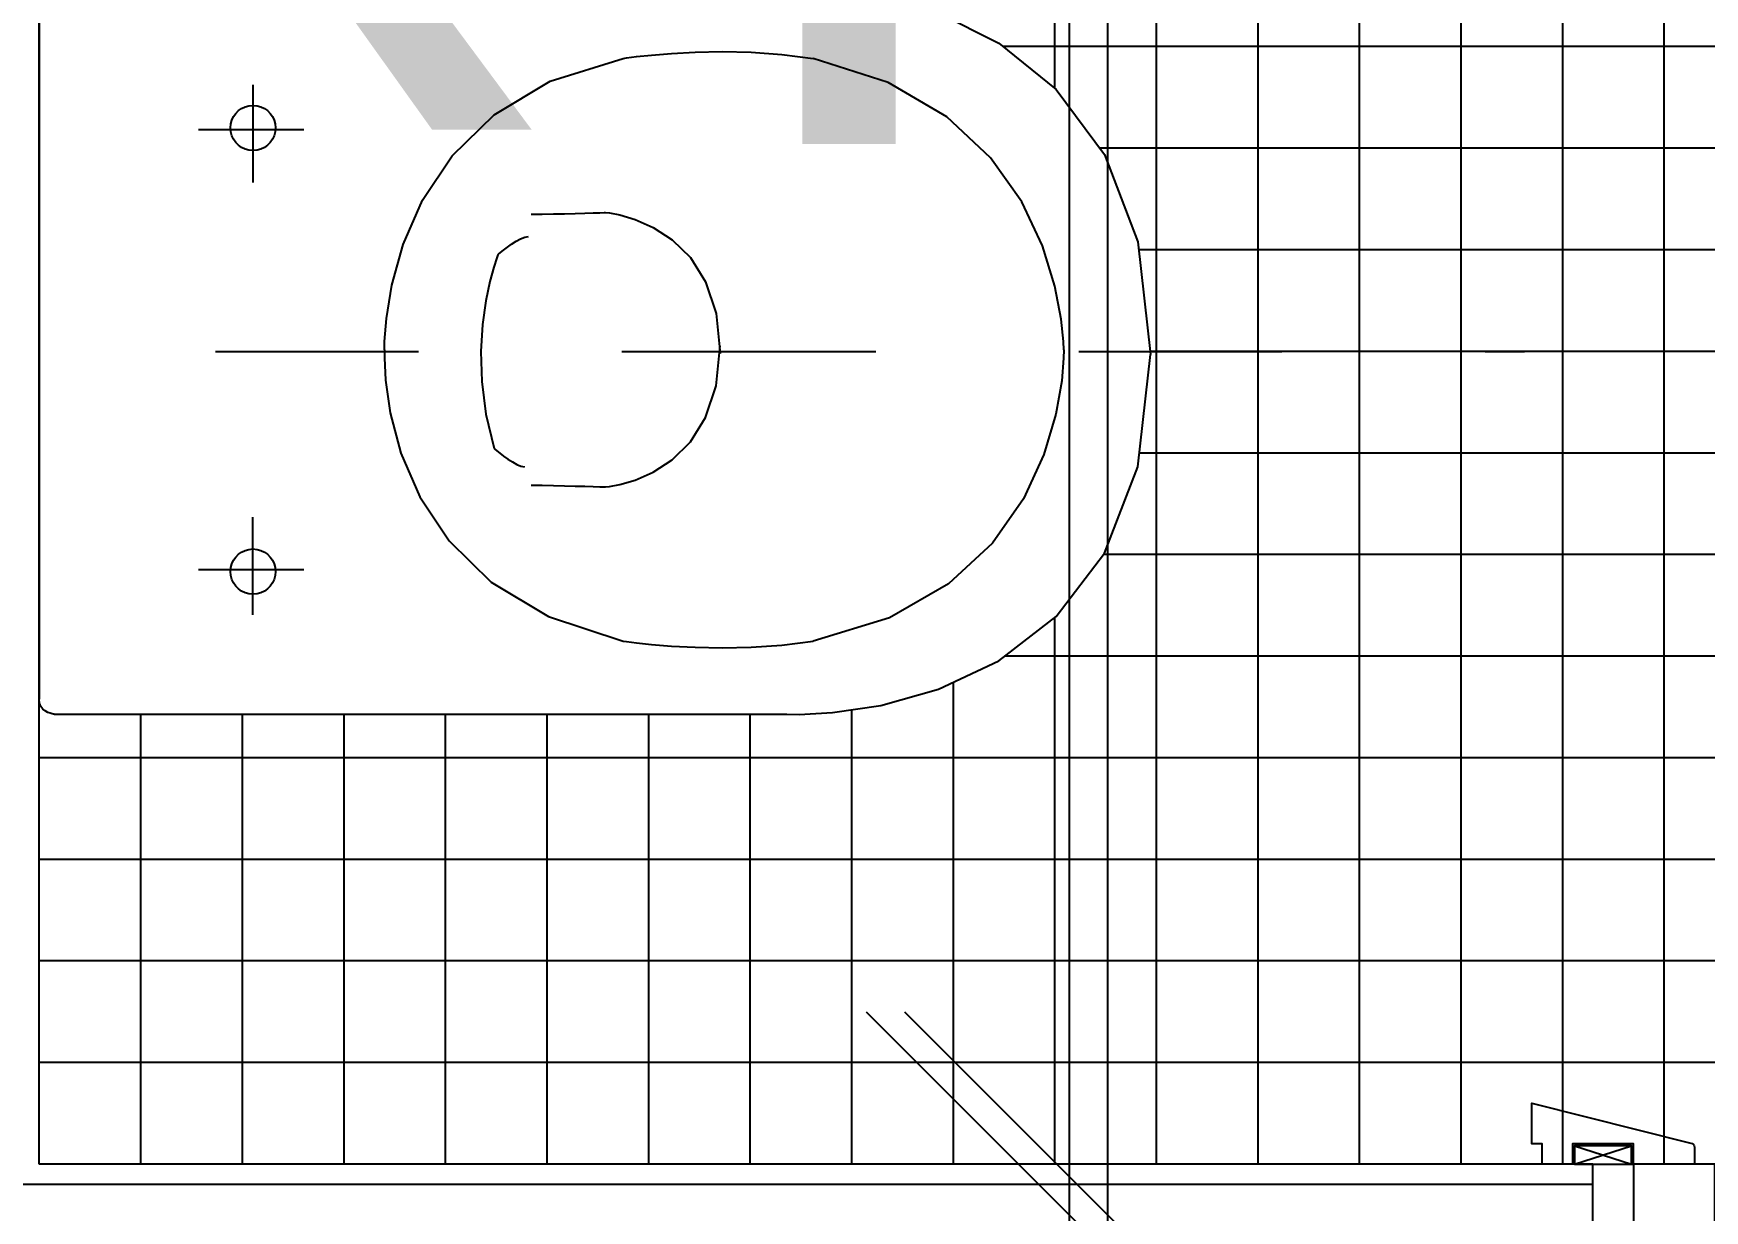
# Model space of a CAD drawing. Extents: x -1.8 to 45.6, y -22.6 to 61.5.
# Drawn here: x 39.141 to 39.963, y 16.427 to 17.007 of the extents above; entities that cross this region are included whole.
import ezdxf

# ---------------------------------------------------------------- set-up
doc = ezdxf.new("R2010")
doc.units = 0
doc.header["$MEASUREMENT"] = 0
doc.linetypes.add('CENTER', pattern=[2, 1.25, -0.25, 0.25, -0.25])
doc.linetypes.add('DASHDOTX2', pattern=[50.8, 25.4, -12.7, 0, -12.7])
doc.layers.get('0').update_dxf_attribs({"linetype": 'CONTINUOUS'})
for name, color, linetype in [('A-AXIS-SANITARY', 10, 'DASHDOTX2'), ('a-dim', 3, 'CONTINUOUS'), ('A-DOORS', 1, 'CONTINUOUS'), ('A-PROJ-TIL-BATH', 8, 'CONTINUOUS'), ('A-SECT-TILE', 12, 'CONTINUOUS')]:
    doc.layers.add(name, color=color, linetype=linetype)
doc.styles.add('A100-STEXT', font='arial.ttf', dxfattribs={"height": 0.25})

# ---------------------------------------------------------------- blocks, each defined once
blk = doc.blocks.new('_OBLIQUE')
at = {"color": 0, "linetype": 'ByBlock'}
blk.add_line((-0.5, -0.5), (0.5, 0.5), dxfattribs=at)

msp = doc.modelspace()

# ---------------------------------------------------------------- linework, layer by layer
for points in [[(39.51148, 17.03141, 0), (39.51762, 17.03129, 0), (39.53407, 17.02986, 0), (39.5579, 17.02551, 0), (39.58615, 17.01665, 0), (39.61587, 17.00167, 0), (39.64411, 16.97897, 0), (39.66794, 16.94694, 0), (39.6844, 16.90397, 0), (39.69054, 16.84848, 0)], [(39.51148, 17.03141, 0), (39.51762, 17.03129, 0), (39.53407, 17.02986, 0), (39.5579, 17.02551, 0), (39.58615, 17.01665, 0), (39.61587, 17.00167, 0), (39.64411, 16.97897, 0), (39.66794, 16.94694, 0), (39.6844, 16.90397, 0), (39.69054, 16.84848, 0)], [(39.14337, 17.02401, 0), (39.14337, 17.01217, 0), (39.14337, 16.98044, 0), (39.14337, 16.93451, 0), (39.14337, 16.88006, 0), (39.14337, 16.82276, 0), (39.14337, 16.7683, 0), (39.14337, 16.72237, 0), (39.14337, 16.69065, 0), (39.14337, 16.67881, 0)], [(39.14337, 17.02401, 0), (39.14337, 17.01217, 0), (39.14337, 16.98044, 0), (39.14337, 16.93451, 0), (39.14337, 16.88006, 0), (39.14337, 16.82276, 0), (39.14337, 16.7683, 0), (39.14337, 16.72237, 0), (39.14337, 16.69065, 0), (39.14337, 16.67881, 0)], [(39.31348, 16.85084, 0), (39.31353, 16.85496, 0), (39.31437, 16.86616, 0), (39.31707, 16.88266, 0), (39.32266, 16.9027, 0), (39.33221, 16.92451, 0), (39.34676, 16.94634, 0), (39.36738, 16.96642, 0), (39.3951, 16.98297, 0), (39.43098, 16.99425, 0)], [(39.31348, 16.85084, 0), (39.31353, 16.85496, 0), (39.31437, 16.86616, 0), (39.31707, 16.88266, 0), (39.32266, 16.9027, 0), (39.33221, 16.92451, 0), (39.34676, 16.94634, 0), (39.36738, 16.96642, 0), (39.3951, 16.98297, 0), (39.43098, 16.99425, 0)], [(39.43098, 16.99425, 0), (39.43267, 16.99449, 0), (39.43745, 16.9951, 0), (39.44493, 16.99589, 0), (39.45472, 16.99668, 0), (39.46642, 16.99729, 0), (39.47964, 16.99754, 0), (39.49398, 16.99723, 0), (39.50904, 16.9962, 0), (39.52443, 16.99425, 0)], [(39.43098, 16.99425, 0), (39.43267, 16.99449, 0), (39.43745, 16.9951, 0), (39.44493, 16.99589, 0), (39.45472, 16.99668, 0), (39.46642, 16.99729, 0), (39.47964, 16.99754, 0), (39.49398, 16.99723, 0), (39.50904, 16.9962, 0), (39.52443, 16.99425, 0)], [(39.64787, 16.85083, 0), (39.64774, 16.85488, 0), (39.64664, 16.86588, 0), (39.64355, 16.88214, 0), (39.6374, 16.90194, 0), (39.62716, 16.92357, 0), (39.61179, 16.94533, 0), (39.59024, 16.9655, 0), (39.56147, 16.98237, 0), (39.52443, 16.99425, 0)], [(39.64787, 16.85083, 0), (39.64774, 16.85488, 0), (39.64664, 16.86588, 0), (39.64355, 16.88214, 0), (39.6374, 16.90194, 0), (39.62716, 16.92357, 0), (39.61179, 16.94533, 0), (39.59024, 16.9655, 0), (39.56147, 16.98237, 0), (39.52443, 16.99425, 0)], [(39.24872, 16.98129, 0), (39.24872, 16.97964, 0), (39.24872, 16.97522, 0), (39.24872, 16.96882, 0), (39.24872, 16.96123, 0), (39.24872, 16.95325, 0), (39.24872, 16.94566, 0), (39.24872, 16.93925, 0), (39.24872, 16.93483, 0), (39.24872, 16.93318, 0)], [(39.24872, 16.98129, 0), (39.24872, 16.97964, 0), (39.24872, 16.97522, 0), (39.24872, 16.96882, 0), (39.24872, 16.96123, 0), (39.24872, 16.95325, 0), (39.24872, 16.94566, 0), (39.24872, 16.93925, 0), (39.24872, 16.93483, 0), (39.24872, 16.93318, 0)], [(39.23761, 16.96001, 0), (39.23779, 16.96201, 0), (39.23831, 16.96389, 0), (39.23913, 16.96562, 0), (39.24023, 16.96717, 0), (39.24156, 16.96851, 0), (39.24311, 16.9696, 0), (39.24484, 16.97042, 0), (39.24672, 16.97094, 0), (39.24872, 16.97112, 0), (39.24872, 16.97112, 0), (39.25071, 16.97094, 0), (39.25259, 16.97042, 0), (39.25432, 16.9696, 0), (39.25587, 16.96851, 0), (39.25721, 16.96717, 0), (39.2583, 16.96562, 0), (39.25913, 16.96389, 0), (39.25964, 16.96201, 0), (39.25982, 16.96001, 0), (39.25982, 16.96001, 0), (39.25964, 16.95802, 0), (39.25913, 16.95614, 0), (39.2583, 16.95441, 0), (39.25721, 16.95286, 0), (39.25587, 16.95152, 0), (39.25432, 16.95043, 0), (39.25259, 16.94961, 0), (39.25071, 16.94909, 0), (39.24872, 16.94891, 0), (39.24872, 16.94891, 0), (39.24672, 16.94909, 0), (39.24484, 16.94961, 0), (39.24311, 16.95043, 0), (39.24156, 16.95152, 0), (39.24023, 16.95286, 0), (39.23913, 16.95441, 0), (39.23831, 16.95614, 0), (39.23779, 16.95802, 0), (39.23761, 16.96001, 0)], [(39.23761, 16.96001, 0), (39.23779, 16.96201, 0), (39.23831, 16.96389, 0), (39.23913, 16.96562, 0), (39.24023, 16.96717, 0), (39.24156, 16.96851, 0), (39.24311, 16.9696, 0), (39.24484, 16.97042, 0), (39.24672, 16.97094, 0), (39.24872, 16.97112, 0), (39.24872, 16.97112, 0), (39.25071, 16.97094, 0), (39.25259, 16.97042, 0), (39.25432, 16.9696, 0), (39.25587, 16.96851, 0), (39.25721, 16.96717, 0), (39.2583, 16.96562, 0), (39.25913, 16.96389, 0), (39.25964, 16.96201, 0), (39.25982, 16.96001, 0), (39.25982, 16.96001, 0), (39.25964, 16.95802, 0), (39.25913, 16.95614, 0), (39.2583, 16.95441, 0), (39.25721, 16.95286, 0), (39.25587, 16.95152, 0), (39.25432, 16.95043, 0), (39.25259, 16.94961, 0), (39.25071, 16.94909, 0), (39.24872, 16.94891, 0), (39.24872, 16.94891, 0), (39.24672, 16.94909, 0), (39.24484, 16.94961, 0), (39.24311, 16.95043, 0), (39.24156, 16.95152, 0), (39.24023, 16.95286, 0), (39.23913, 16.95441, 0), (39.23831, 16.95614, 0), (39.23779, 16.95802, 0), (39.23761, 16.96001, 0)], [(39.2737, 16.95909, 0), (39.27192, 16.95909, 0), (39.26716, 16.95909, 0), (39.26027, 16.95909, 0), (39.25209, 16.95909, 0), (39.24349, 16.95909, 0), (39.23532, 16.95909, 0), (39.22842, 16.95909, 0), (39.22366, 16.95909, 0), (39.22189, 16.95909, 0)], [(39.2737, 16.95909, 0), (39.27192, 16.95909, 0), (39.26716, 16.95909, 0), (39.26027, 16.95909, 0), (39.25209, 16.95909, 0), (39.24349, 16.95909, 0), (39.23532, 16.95909, 0), (39.22842, 16.95909, 0), (39.22366, 16.95909, 0), (39.22189, 16.95909, 0)], [(39.38565, 16.91749, 0), (39.39105, 16.91756, 0), (39.39661, 16.91767, 0), (39.40213, 16.9178, 0), (39.40739, 16.91793, 0), (39.41217, 16.91806, 0), (39.41627, 16.91819, 0), (39.41946, 16.91829, 0), (39.42153, 16.91835, 0), (39.42227, 16.91838, 0), (39.42227, 16.91838, 0), (39.4242, 16.91816, 0), (39.42939, 16.91719, 0), (39.4369, 16.91499, 0), (39.4458, 16.91107, 0), (39.45517, 16.90496, 0), (39.46407, 16.89617, 0), (39.47158, 16.88424, 0), (39.47677, 16.86867, 0), (39.4787, 16.84899, 0)], [(39.38565, 16.91749, 0), (39.39105, 16.91756, 0), (39.39661, 16.91767, 0), (39.40213, 16.9178, 0), (39.40739, 16.91793, 0), (39.41217, 16.91806, 0), (39.41627, 16.91819, 0), (39.41946, 16.91829, 0), (39.42153, 16.91835, 0), (39.42227, 16.91838, 0), (39.42227, 16.91838, 0), (39.4242, 16.91816, 0), (39.42939, 16.91719, 0), (39.4369, 16.91499, 0), (39.4458, 16.91107, 0), (39.45517, 16.90496, 0), (39.46407, 16.89617, 0), (39.47158, 16.88424, 0), (39.47677, 16.86867, 0), (39.4787, 16.84899, 0)], [(39.3693, 16.89756, 0), (39.36965, 16.89787, 0), (39.37063, 16.8987, 0), (39.37211, 16.89989, 0), (39.37395, 16.90131, 0), (39.37604, 16.9028, 0), (39.37825, 16.90422, 0), (39.38045, 16.90542, 0), (39.38251, 16.90624, 0), (39.3843, 16.90655, 0)], [(39.3693, 16.89756, 0), (39.36965, 16.89787, 0), (39.37063, 16.8987, 0), (39.37211, 16.89989, 0), (39.37395, 16.90131, 0), (39.37604, 16.9028, 0), (39.37825, 16.90422, 0), (39.38045, 16.90542, 0), (39.38251, 16.90624, 0), (39.3843, 16.90655, 0)], [(39.3693, 16.89756, 0), (39.36872, 16.896, 0), (39.36725, 16.89151, 0), (39.36532, 16.88437, 0), (39.36335, 16.87488, 0), (39.36175, 16.86333, 0), (39.36094, 16.85, 0), (39.36134, 16.83519, 0), (39.36337, 16.81918, 0), (39.36745, 16.80227, 0)], [(39.3693, 16.89756, 0), (39.36872, 16.896, 0), (39.36725, 16.89151, 0), (39.36532, 16.88437, 0), (39.36335, 16.87488, 0), (39.36175, 16.86333, 0), (39.36094, 16.85, 0), (39.36134, 16.83519, 0), (39.36337, 16.81918, 0), (39.36745, 16.80227, 0)], [(39.31348, 16.85084, 0), (39.31342, 16.84682, 0), (39.31398, 16.83588, 0), (39.31631, 16.81971, 0), (39.32154, 16.80001, 0), (39.33081, 16.77844, 0), (39.34525, 16.75672, 0), (39.366, 16.73652, 0), (39.3942, 16.71952, 0), (39.43098, 16.70743, 0)], [(39.31348, 16.85084, 0), (39.31342, 16.84682, 0), (39.31398, 16.83588, 0), (39.31631, 16.81971, 0), (39.32154, 16.80001, 0), (39.33081, 16.77844, 0), (39.34525, 16.75672, 0), (39.366, 16.73652, 0), (39.3942, 16.71952, 0), (39.43098, 16.70743, 0)], [(39.38565, 16.78419, 0), (39.39105, 16.78411, 0), (39.39661, 16.78401, 0), (39.40213, 16.78388, 0), (39.40739, 16.78375, 0), (39.41217, 16.78361, 0), (39.41627, 16.78349, 0), (39.41946, 16.78339, 0), (39.42153, 16.78332, 0), (39.42227, 16.7833, 0), (39.42227, 16.7833, 0), (39.4242, 16.78352, 0), (39.42939, 16.78449, 0), (39.4369, 16.78669, 0), (39.4458, 16.79061, 0), (39.45517, 16.79672, 0), (39.46407, 16.8055, 0), (39.47158, 16.81744, 0), (39.47677, 16.83301, 0), (39.4787, 16.85269, 0)], [(39.38565, 16.78419, 0), (39.39105, 16.78411, 0), (39.39661, 16.78401, 0), (39.40213, 16.78388, 0), (39.40739, 16.78375, 0), (39.41217, 16.78361, 0), (39.41627, 16.78349, 0), (39.41946, 16.78339, 0), (39.42153, 16.78332, 0), (39.42227, 16.7833, 0), (39.42227, 16.7833, 0), (39.4242, 16.78352, 0), (39.42939, 16.78449, 0), (39.4369, 16.78669, 0), (39.4458, 16.79061, 0), (39.45517, 16.79672, 0), (39.46407, 16.8055, 0), (39.47158, 16.81744, 0), (39.47677, 16.83301, 0), (39.4787, 16.85269, 0)], [(39.64787, 16.85083, 0), (39.64781, 16.84673, 0), (39.64691, 16.83561, 0), (39.64405, 16.8192, 0), (39.63815, 16.79925, 0), (39.6281, 16.7775, 0), (39.6128, 16.7557, 0), (39.59116, 16.7356, 0), (39.56207, 16.71892, 0), (39.52443, 16.70743, 0)], [(39.64787, 16.85083, 0), (39.64781, 16.84673, 0), (39.64691, 16.83561, 0), (39.64405, 16.8192, 0), (39.63815, 16.79925, 0), (39.6281, 16.7775, 0), (39.6128, 16.7557, 0), (39.59116, 16.7356, 0), (39.56207, 16.71892, 0), (39.52443, 16.70743, 0)], [(39.51148, 16.67141, 0), (39.51762, 16.67133, 0), (39.53407, 16.67222, 0), (39.5579, 16.67578, 0), (39.58615, 16.68372, 0), (39.61587, 16.69773, 0), (39.64411, 16.71951, 0), (39.66794, 16.75076, 0), (39.6844, 16.79318, 0), (39.69054, 16.84848, 0)], [(39.51148, 16.67141, 0), (39.51762, 16.67133, 0), (39.53407, 16.67222, 0), (39.5579, 16.67578, 0), (39.58615, 16.68372, 0), (39.61587, 16.69773, 0), (39.64411, 16.71951, 0), (39.66794, 16.75076, 0), (39.6844, 16.79318, 0), (39.69054, 16.84848, 0)], [(39.36745, 16.80227, 0), (39.3678, 16.80196, 0), (39.36878, 16.80113, 0), (39.37026, 16.79994, 0), (39.3721, 16.79852, 0), (39.37419, 16.79703, 0), (39.3764, 16.79561, 0), (39.3786, 16.79441, 0), (39.38066, 16.79359, 0), (39.38245, 16.79328, 0)], [(39.36745, 16.80227, 0), (39.3678, 16.80196, 0), (39.36878, 16.80113, 0), (39.37026, 16.79994, 0), (39.3721, 16.79852, 0), (39.37419, 16.79703, 0), (39.3764, 16.79561, 0), (39.3786, 16.79441, 0), (39.38066, 16.79359, 0), (39.38245, 16.79328, 0)], [(39.24872, 16.72038, 0), (39.24872, 16.72203, 0), (39.24872, 16.72646, 0), (39.24872, 16.73286, 0), (39.24872, 16.74045, 0), (39.24872, 16.74843, 0), (39.24872, 16.75602, 0), (39.24872, 16.76242, 0), (39.24872, 16.76685, 0), (39.24872, 16.7685, 0)], [(39.24872, 16.72038, 0), (39.24872, 16.72203, 0), (39.24872, 16.72646, 0), (39.24872, 16.73286, 0), (39.24872, 16.74045, 0), (39.24872, 16.74843, 0), (39.24872, 16.75602, 0), (39.24872, 16.76242, 0), (39.24872, 16.76685, 0), (39.24872, 16.7685, 0)], [(39.23761, 16.74166, 0), (39.23779, 16.74366, 0), (39.23831, 16.74554, 0), (39.23913, 16.74727, 0), (39.24023, 16.74882, 0), (39.24156, 16.75016, 0), (39.24311, 16.75125, 0), (39.24484, 16.75207, 0), (39.24672, 16.75259, 0), (39.24872, 16.75277, 0), (39.24872, 16.75277, 0), (39.25071, 16.75259, 0), (39.25259, 16.75207, 0), (39.25432, 16.75125, 0), (39.25587, 16.75016, 0), (39.25721, 16.74882, 0), (39.2583, 16.74727, 0), (39.25913, 16.74554, 0), (39.25964, 16.74366, 0), (39.25982, 16.74166, 0), (39.25982, 16.74166, 0), (39.25964, 16.73967, 0), (39.25913, 16.73779, 0), (39.2583, 16.73606, 0), (39.25721, 16.73451, 0), (39.25587, 16.73317, 0), (39.25432, 16.73208, 0), (39.25259, 16.73126, 0), (39.25071, 16.73074, 0), (39.24872, 16.73056, 0), (39.24872, 16.73056, 0), (39.24672, 16.73074, 0), (39.24484, 16.73126, 0), (39.24311, 16.73208, 0), (39.24156, 16.73317, 0), (39.24023, 16.73451, 0), (39.23913, 16.73606, 0), (39.23831, 16.73779, 0), (39.23779, 16.73967, 0), (39.23761, 16.74166, 0)], [(39.23761, 16.74166, 0), (39.23779, 16.74366, 0), (39.23831, 16.74554, 0), (39.23913, 16.74727, 0), (39.24023, 16.74882, 0), (39.24156, 16.75016, 0), (39.24311, 16.75125, 0), (39.24484, 16.75207, 0), (39.24672, 16.75259, 0), (39.24872, 16.75277, 0), (39.24872, 16.75277, 0), (39.25071, 16.75259, 0), (39.25259, 16.75207, 0), (39.25432, 16.75125, 0), (39.25587, 16.75016, 0), (39.25721, 16.74882, 0), (39.2583, 16.74727, 0), (39.25913, 16.74554, 0), (39.25964, 16.74366, 0), (39.25982, 16.74166, 0), (39.25982, 16.74166, 0), (39.25964, 16.73967, 0), (39.25913, 16.73779, 0), (39.2583, 16.73606, 0), (39.25721, 16.73451, 0), (39.25587, 16.73317, 0), (39.25432, 16.73208, 0), (39.25259, 16.73126, 0), (39.25071, 16.73074, 0), (39.24872, 16.73056, 0), (39.24872, 16.73056, 0), (39.24672, 16.73074, 0), (39.24484, 16.73126, 0), (39.24311, 16.73208, 0), (39.24156, 16.73317, 0), (39.24023, 16.73451, 0), (39.23913, 16.73606, 0), (39.23831, 16.73779, 0), (39.23779, 16.73967, 0), (39.23761, 16.74166, 0)], [(39.2737, 16.74259, 0), (39.27192, 16.74259, 0), (39.26716, 16.74259, 0), (39.26027, 16.74259, 0), (39.25209, 16.74259, 0), (39.24349, 16.74259, 0), (39.23532, 16.74259, 0), (39.22842, 16.74259, 0), (39.22366, 16.74259, 0), (39.22189, 16.74259, 0)], [(39.2737, 16.74259, 0), (39.27192, 16.74259, 0), (39.26716, 16.74259, 0), (39.26027, 16.74259, 0), (39.25209, 16.74259, 0), (39.24349, 16.74259, 0), (39.23532, 16.74259, 0), (39.22842, 16.74259, 0), (39.22366, 16.74259, 0), (39.22189, 16.74259, 0)], [(39.43098, 16.70743, 0), (39.43267, 16.70719, 0), (39.43745, 16.70658, 0), (39.44493, 16.70579, 0), (39.45472, 16.705, 0), (39.46642, 16.70439, 0), (39.47964, 16.70414, 0), (39.49398, 16.70445, 0), (39.50904, 16.70548, 0), (39.52443, 16.70743, 0)], [(39.43098, 16.70743, 0), (39.43267, 16.70719, 0), (39.43745, 16.70658, 0), (39.44493, 16.70579, 0), (39.45472, 16.705, 0), (39.46642, 16.70439, 0), (39.47964, 16.70414, 0), (39.49398, 16.70445, 0), (39.50904, 16.70548, 0), (39.52443, 16.70743, 0)], [(39.15077, 16.67141, 0), (39.15052, 16.67145, 0), (39.14984, 16.6716, 0), (39.14885, 16.67189, 0), (39.14768, 16.67236, 0), (39.14645, 16.67306, 0), (39.14529, 16.67401, 0), (39.1443, 16.67526, 0), (39.14362, 16.67685, 0), (39.14337, 16.67881, 0)], [(39.15077, 16.67141, 0), (39.15052, 16.67145, 0), (39.14984, 16.6716, 0), (39.14885, 16.67189, 0), (39.14768, 16.67236, 0), (39.14645, 16.67306, 0), (39.14529, 16.67401, 0), (39.1443, 16.67526, 0), (39.14362, 16.67685, 0), (39.14337, 16.67881, 0)], [(39.15077, 16.67141, 0), (39.16314, 16.67141, 0), (39.19629, 16.67141, 0), (39.24429, 16.67141, 0), (39.30119, 16.67141, 0), (39.36106, 16.67141, 0), (39.41796, 16.67141, 0), (39.46596, 16.67141, 0), (39.49911, 16.67141, 0), (39.51148, 16.67141, 0)], [(39.15077, 16.67141, 0), (39.16314, 16.67141, 0), (39.19629, 16.67141, 0), (39.24429, 16.67141, 0), (39.30119, 16.67141, 0), (39.36106, 16.67141, 0), (39.41796, 16.67141, 0), (39.46596, 16.67141, 0), (39.49911, 16.67141, 0), (39.51148, 16.67141, 0)]]:
    msp.add_polyline3d(points)
at = {"layer": 'A-AXIS-SANITARY', "linetype": 'CENTER', "ltscale": 0.1}
msp.add_line((39.00528, 16.85), (39.87468, 16.85), dxfattribs=at)
msp.add_line((39.00528, 16.85), (39.87468, 16.85), dxfattribs=at)
at = {"layer": 'a-dim', "color": 15}
for p, q in [((39.65066, 16.325), (39.65066, 18.4)), ((39.66951, 16.325), (39.66951, 18.4))]:
    msp.add_line(p, q, dxfattribs=at)
at = {"layer": 'A-DOORS'}
for p, q in [((39.89937, 16.45), (39.92737, 16.459)), ((39.89937, 16.459), (39.92737, 16.45)), ((39.89937, 16.45), (39.92737, 16.459)), ((39.89937, 16.459), (39.92737, 16.45))]:
    msp.add_line(p, q, dxfattribs=at)
msp.add_lwpolyline([(39.89837, 16.45), (39.88337, 16.45), (39.88337, 16.46), (39.87837, 16.46), (39.87837, 16.48), (39.95659, 16.46036, -0.381769), (39.95837, 16.45837), (39.95837, 16.45), (39.92837, 16.45), (39.92837, 16.46), (39.89837, 16.46), (39.89837, 16.45)], format="xyb", dxfattribs=at)
msp.add_lwpolyline([(39.89837, 16.45), (39.88337, 16.45), (39.88337, 16.46), (39.87837, 16.46), (39.87837, 16.48), (39.95659, 16.46036, -0.381769), (39.95837, 16.45837), (39.95837, 16.45), (39.92837, 16.45), (39.92837, 16.46), (39.89837, 16.46), (39.89837, 16.45)], format="xyb", dxfattribs=at)
msp.add_lwpolyline([(39.89937, 16.45), (39.92737, 16.45), (39.92737, 16.459), (39.89937, 16.459)], close=True, dxfattribs=at)
msp.add_lwpolyline([(39.89937, 16.45), (39.92737, 16.45), (39.92737, 16.459), (39.89937, 16.459)], close=True, dxfattribs=at)
for points in [[(39.90837, 16.26), (39.90837, 16.45), (39.92837, 16.45), (39.92837, 16.26), (39.90837, 16.26)], [(39.90837, 16.26), (39.90837, 16.45), (39.92837, 16.45), (39.92837, 16.26), (39.90837, 16.26)], [(39.97837, 16.41), (39.96837, 16.41), (39.96837, 16.45), (39.92837, 16.45)], [(39.92837, 16.45), (39.92837, 16.26), (39.97837, 16.26), (39.97837, 16.41)], [(39.97837, 16.41), (39.96837, 16.41), (39.96837, 16.45), (39.92837, 16.45)], [(39.92837, 16.45), (39.92837, 16.26), (39.97837, 16.26), (39.97837, 16.41)]]:
    msp.add_lwpolyline(points, dxfattribs=at)
at = {"layer": 'A-PROJ-TIL-BATH'}
for p, q in [((39.69337, 17.83182), (39.69337, 16.45)), ((39.69337, 17.83182), (39.69337, 16.45)), ((39.74337, 17.78182), (39.74337, 16.45)), ((39.74337, 17.78182), (39.74337, 16.45)), ((39.79337, 17.73182), (39.79337, 16.45)), ((39.79337, 17.73182), (39.79337, 16.45)), ((39.84337, 17.725), (39.84337, 16.45)), ((39.84337, 17.725), (39.84337, 16.45)), ((39.89337, 17.725), (39.89337, 16.45)), ((39.89337, 17.725), (39.89337, 16.45)), ((39.94337, 17.725), (39.94337, 16.45)), ((39.94337, 17.725), (39.94337, 16.45)), ((39.64337, 17.33617), (39.64337, 16.97957)), ((39.64337, 17.33617), (39.64337, 16.97957)), ((40.73837, 17), (39.61795, 17)), ((40.73837, 17), (39.61795, 17)), ((40.73837, 16.95), (39.66566, 16.95)), ((40.73837, 16.95), (39.66566, 16.95)), ((40.73837, 16.9), (39.68484, 16.9)), ((40.73837, 16.9), (39.68484, 16.9)), ((40.73837, 16.85), (39.69037, 16.85)), ((40.73837, 16.85), (39.69037, 16.85)), ((40.73837, 16.8), (39.68515, 16.8)), ((40.73837, 16.8), (39.68515, 16.8)), ((40.73837, 16.75), (39.66736, 16.75)), ((40.73837, 16.75), (39.66736, 16.75)), ((39.64337, 16.71893), (39.64337, 16.45)), ((39.64337, 16.71893), (39.64337, 16.45)), ((40.73837, 16.7), (39.61881, 16.7)), ((40.73837, 16.7), (39.61881, 16.7)), ((39.59337, 16.68712), (39.59337, 16.45)), ((39.59337, 16.68712), (39.59337, 16.45)), ((39.19337, 16.67141), (39.19337, 16.45)), ((39.19337, 16.67141), (39.19337, 16.45)), ((39.24337, 16.67141), (39.24337, 16.45)), ((39.24337, 16.67141), (39.24337, 16.45)), ((39.29337, 16.67141), (39.29337, 16.45)), ((39.29337, 16.67141), (39.29337, 16.45)), ((39.34337, 16.67141), (39.34337, 16.45)), ((39.34337, 16.67141), (39.34337, 16.45)), ((39.39337, 16.67141), (39.39337, 16.45)), ((39.39337, 16.67141), (39.39337, 16.45)), ((39.44337, 16.67141), (39.44337, 16.45)), ((39.44337, 16.67141), (39.44337, 16.45)), ((39.49337, 16.67141), (39.49337, 16.45)), ((39.49337, 16.67141), (39.49337, 16.45)), ((39.54337, 16.67361), (39.54337, 16.45)), ((39.54337, 16.67361), (39.54337, 16.45)), ((40.73837, 16.65), (39.14337, 16.65)), ((40.73837, 16.65), (39.14337, 16.65)), ((40.73837, 16.6), (39.14337, 16.6)), ((40.73837, 16.6), (39.14337, 16.6)), ((40.73837, 16.55), (39.14337, 16.55)), ((40.73837, 16.55), (39.14337, 16.55)), ((40.73837, 16.5), (39.14337, 16.5)), ((40.73837, 16.5), (39.14337, 16.5))]:
    msp.add_line(p, q, dxfattribs=at)
at = {"layer": 'A-SECT-TILE'}
for p, q in [((39.14337, 16.45), (39.14337, 18.275)), ((39.14337, 16.45), (39.14337, 18.275)), ((39.90837, 16.45), (39.14337, 16.45)), ((39.90837, 16.45), (39.14337, 16.45)), ((39.90837, 16.44), (39.13337, 16.44)), ((39.90837, 16.44), (39.13337, 16.44))]:
    msp.add_line(p, q, dxfattribs=at)

# ---------------------------------------------------------------- block references
at = {"layer": 'a-dim', "color": 15, "xscale": 0.2, "yscale": 0.2, "zscale": 0.2, "rotation": 270}
for p in [(39.65066, 16.425), (39.66951, 16.425)]:
    msp.add_blockref('_OBLIQUE', p, dxfattribs=at)

# ---------------------------------------------------------------- texts
at = {"layer": 'a-dim', "char_height": 0.25, "attachment_point": 5, "rotation": 90, "style": 'A100-STEXT'}
for insert in [(39.42302, 17.3625), (39.44187, 17.3625)]:
    msp.add_mtext('\\A1;187.5', dxfattribs=dict(at, insert=insert))

doc.saveas('drawing.dxf')
